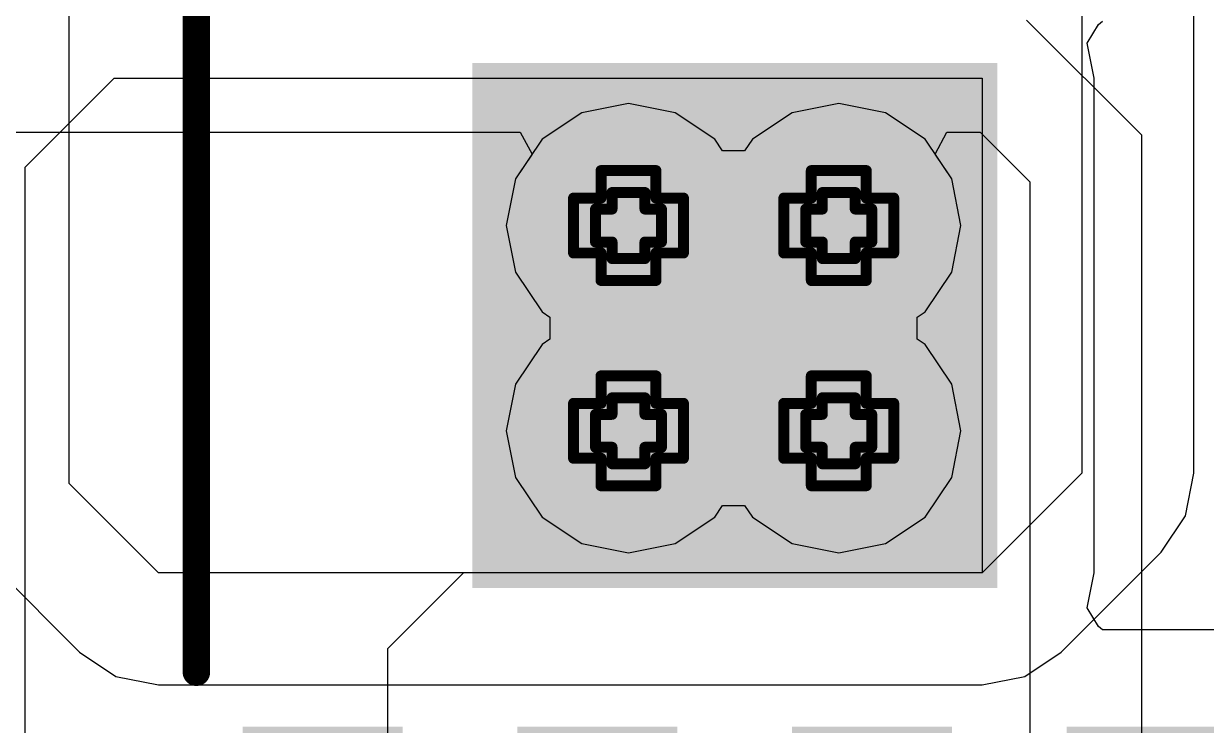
# Model space of a CAD drawing. Header units: inches. Extents: x 0 to 198, y 0 to 199.
# Drawn here: x 4.1535 to 4.3688, y 3.3996 to 3.5273 of the extents above; entities that cross this region are included whole.
import ezdxf

# ---------------------------------------------------------------- set-up
doc = ezdxf.new("R2010")
doc.units = ezdxf.units.IN
doc.header["$MEASUREMENT"] = 0
for name, color, linetype in [('Bottom Layer', 5, 'Continuous'), ('Bottom Overlay', 54, 'Continuous'), ('Bottom Paste', 16, 'Continuous'), ('Bottom Solder', 6, 'Continuous'), ('Drill Drawing', 1, 'Continuous'), ('Layer 1', 16, 'Continuous'), ('Layer 2', 76, 'Continuous'), ('Top Layer', 1, 'Continuous'), ('Via Holes', 16, 'Continuous')]:
    doc.layers.add(name, color=color, linetype=linetype)

# ---------------------------------------------------------------- blocks, each defined once
blk = doc.blocks.new('8_SO_P____P___B_30')
at = {"layer": 'Bottom Layer'}
for points in [[(-0.13681, 0.08681), (-0.07579, 0.08681), (-0.07579, 0.06319), (-0.13681, 0.06319)], [(0.07579, 0.08681), (0.13681, 0.08681), (0.13681, 0.06319), (0.07579, 0.06319)], [(-0.04502, 0.04502), (0.04502, 0.04502), (0.04502, -0.04502), (-0.04502, -0.04502)], [(-0.13681, 0.03681), (-0.07579, 0.03681), (-0.07579, 0.01319), (-0.13681, 0.01319)], [(0.07579, 0.03681), (0.13681, 0.03681), (0.13681, 0.01319), (0.07579, 0.01319)], [(-0.13681, -0.01319), (-0.07579, -0.01319), (-0.07579, -0.03681), (-0.13681, -0.03681)], [(0.07579, -0.01319), (0.13681, -0.01319), (0.13681, -0.03681), (0.07579, -0.03681)], [(-0.13681, -0.06319), (-0.07579, -0.06319), (-0.07579, -0.08681), (-0.13681, -0.08681)], [(0.07579, -0.06319), (0.13681, -0.06319), (0.13681, -0.08681), (0.07579, -0.08681)]]:
    blk.add_hatch(color=5, dxfattribs=at).paths.add_polyline_path(points)
at = {"layer": 'Bottom Paste'}
for points in [[(-0.13681, 0.08681), (-0.07579, 0.08681), (-0.07579, 0.06319), (-0.13681, 0.06319)], [(0.07579, 0.08681), (0.13681, 0.08681), (0.13681, 0.06319), (0.07579, 0.06319)], [(-0.04502, 0.04502), (0.04502, 0.04502), (0.04502, -0.04502), (-0.04502, -0.04502)], [(-0.13681, 0.03681), (-0.07579, 0.03681), (-0.07579, 0.01319), (-0.13681, 0.01319)], [(0.07579, 0.03681), (0.13681, 0.03681), (0.13681, 0.01319), (0.07579, 0.01319)], [(-0.13681, -0.01319), (-0.07579, -0.01319), (-0.07579, -0.03681), (-0.13681, -0.03681)], [(0.07579, -0.01319), (0.13681, -0.01319), (0.13681, -0.03681), (0.07579, -0.03681)], [(-0.13681, -0.06319), (-0.07579, -0.06319), (-0.07579, -0.08681), (-0.13681, -0.08681)], [(0.07579, -0.06319), (0.13681, -0.06319), (0.13681, -0.08681), (0.07579, -0.08681)]]:
    blk.add_hatch(color=16, dxfattribs=at).paths.add_polyline_path(points)
at = {"layer": 'Bottom Solder'}
for points in [[(-0.13957, 0.08957), (-0.07303, 0.08957), (-0.07303, 0.06043), (-0.13957, 0.06043)], [(0.07303, 0.08957), (0.13957, 0.08957), (0.13957, 0.06043), (0.07303, 0.06043)], [(-0.04778, 0.04778), (0.04778, 0.04778), (0.04778, -0.04778), (-0.04778, -0.04778)], [(-0.13957, 0.03957), (-0.07303, 0.03957), (-0.07303, 0.01043), (-0.13957, 0.01043)], [(0.07303, 0.03957), (0.13957, 0.03957), (0.13957, 0.01043), (0.07303, 0.01043)], [(-0.13957, -0.01043), (-0.07303, -0.01043), (-0.07303, -0.03957), (-0.13957, -0.03957)], [(0.07303, -0.01043), (0.13957, -0.01043), (0.13957, -0.03957), (0.07303, -0.03957)], [(-0.13957, -0.06043), (-0.07303, -0.06043), (-0.07303, -0.08957), (-0.13957, -0.08957)], [(0.07303, -0.06043), (0.13957, -0.06043), (0.13957, -0.08957), (0.07303, -0.08957)]]:
    blk.add_hatch(color=6, dxfattribs=at).paths.add_polyline_path(points)
at = {"layer": 'Bottom Overlay'}
for points in [[(-0.06311, 0.098, 0.005, 0.005, 0), (0.07489, 0.098, 0.005, 0.005, 0)], [(-0.14816, -0.07053, 0.005, 0.005, 0), (-0.14316, -0.07553, 0.005, 0.005, 0)], [(-0.14816, -0.07053, 0.005, 0.005, 0), (-0.14816, -0.08053, 0.005, 0.005, 0)], [(-0.14316, -0.07553, 0.005, 0.005, 0), (-0.14816, -0.08053, 0.005, 0.005, 0)], [(-0.06311, -0.098, 0.005, 0.005, 0), (0.07489, -0.098, 0.005, 0.005, 0)]]:
    blk.add_lwpolyline(points, format="xyseb", dxfattribs=at)
for points in [[(-0.06436, 0.098, 0.0025, 0.0025, 1), (-0.06186, 0.098, 0.0025, 0.0025, 1)], [(0.07364, 0.098, 0.0025, 0.0025, 1), (0.07614, 0.098, 0.0025, 0.0025, 1)], [(-0.14941, -0.07053, 0.0025, 0.0025, 1), (-0.14691, -0.07053, 0.0025, 0.0025, 1)], [(-0.14941, -0.07053, 0.0025, 0.0025, 1), (-0.14691, -0.07053, 0.0025, 0.0025, 1)], [(-0.14441, -0.07553, 0.0025, 0.0025, 1), (-0.14191, -0.07553, 0.0025, 0.0025, 1)], [(-0.14441, -0.07553, 0.0025, 0.0025, 1), (-0.14191, -0.07553, 0.0025, 0.0025, 1)], [(-0.14941, -0.08053, 0.0025, 0.0025, 1), (-0.14691, -0.08053, 0.0025, 0.0025, 1)], [(-0.14941, -0.08053, 0.0025, 0.0025, 1), (-0.14691, -0.08053, 0.0025, 0.0025, 1)], [(-0.06436, -0.098, 0.0025, 0.0025, 1), (-0.06186, -0.098, 0.0025, 0.0025, 1)], [(0.07364, -0.098, 0.0025, 0.0025, 1), (0.07614, -0.098, 0.0025, 0.0025, 1)]]:
    blk.add_lwpolyline(points, format="xyseb", close=True, dxfattribs=at)

msp = doc.modelspace()

# ---------------------------------------------------------------- hatches: boundary and pattern name
at = {"layer": 'Bottom Layer'}
h = msp.add_hatch(color=5, dxfattribs=at)
edge = h.paths.add_edge_path()
edge.add_arc((4.26358, 3.49057), 0.01181, 0, 360)
h = msp.add_hatch(color=5, dxfattribs=at)
edge = h.paths.add_edge_path()
edge.add_arc((4.30186, 3.49057), 0.01181, 0, 360)
h = msp.add_hatch(color=5, dxfattribs=at)
edge = h.paths.add_edge_path()
edge.add_arc((4.26358, 3.4532), 0.01181, 0, 360)
h = msp.add_hatch(color=5, dxfattribs=at)
edge = h.paths.add_edge_path()
edge.add_arc((4.30186, 3.4532), 0.01181, 0, 360)
at = {"layer": 'Layer 1'}
h = msp.add_hatch(color=16, dxfattribs=at)
edge = h.paths.add_edge_path()
edge.add_arc((4.26358, 3.49057), 0.01181, 0, 360)
h = msp.add_hatch(color=16, dxfattribs=at)
edge = h.paths.add_edge_path()
edge.add_arc((4.30186, 3.49057), 0.01181, 0, 360)
h = msp.add_hatch(color=16, dxfattribs=at)
edge = h.paths.add_edge_path()
edge.add_arc((4.26358, 3.4532), 0.01181, 0, 360)
h = msp.add_hatch(color=16, dxfattribs=at)
edge = h.paths.add_edge_path()
edge.add_arc((4.30186, 3.4532), 0.01181, 0, 360)
at = {"layer": 'Layer 2'}
h = msp.add_hatch(color=76, dxfattribs=at)
edge = h.paths.add_edge_path()
edge.add_arc((4.26358, 3.49057), 0.01181, 0, 360)
h = msp.add_hatch(color=76, dxfattribs=at)
edge = h.paths.add_edge_path()
edge.add_arc((4.30186, 3.49057), 0.01181, 0, 360)
h = msp.add_hatch(color=76, dxfattribs=at)
edge = h.paths.add_edge_path()
edge.add_arc((4.26358, 3.4532), 0.01181, 0, 360)
h = msp.add_hatch(color=76, dxfattribs=at)
edge = h.paths.add_edge_path()
edge.add_arc((4.30186, 3.4532), 0.01181, 0, 360)
at = {"layer": 'Top Layer'}
h = msp.add_hatch(color=1, dxfattribs=at)
edge = h.paths.add_edge_path()
edge.add_arc((4.26358, 3.49057), 0.01181, 0, 360)
h = msp.add_hatch(color=1, dxfattribs=at)
edge = h.paths.add_edge_path()
edge.add_arc((4.30186, 3.49057), 0.01181, 0, 360)
h = msp.add_hatch(color=1, dxfattribs=at)
edge = h.paths.add_edge_path()
edge.add_arc((4.26358, 3.4532), 0.01181, 0, 360)
h = msp.add_hatch(color=1, dxfattribs=at)
edge = h.paths.add_edge_path()
edge.add_arc((4.30186, 3.4532), 0.01181, 0, 360)
at = {"layer": 'Via Holes'}
h = msp.add_hatch(color=7, dxfattribs=at)
edge = h.paths.add_edge_path()
edge.add_arc((4.26358, 3.49057), 0.00591, 0, 360)
h = msp.add_hatch(color=7, dxfattribs=at)
edge = h.paths.add_edge_path()
edge.add_arc((4.30186, 3.49057), 0.00591, 0, 360)
h = msp.add_hatch(color=7, dxfattribs=at)
edge = h.paths.add_edge_path()
edge.add_arc((4.26358, 3.4532), 0.00591, 0, 360)
h = msp.add_hatch(color=7, dxfattribs=at)
edge = h.paths.add_edge_path()
edge.add_arc((4.30186, 3.4532), 0.00591, 0, 360)

# ---------------------------------------------------------------- linework, layer by layer
at = {"layer": 'Bottom Layer'}
for p, q in [((4.34706, 3.52376), (4.34913, 3.52714)), ((4.34913, 3.52714), (4.34987, 3.52776)), ((4.34833, 3.51738), (4.34706, 3.52376)), ((4.15378, 3.5012), (4.16997, 3.51738)), ((4.16997, 3.51738), (4.32794, 3.51738)), ((4.32794, 3.51738), (4.32794, 3.42734)), ((4.34833, 3.42734), (4.34833, 3.51738)), ((4.15378, 3.04282), (4.15378, 3.5012)), ((4.23355, 3.42734), (4.21973, 3.41352)), ((4.32794, 3.42734), (4.23355, 3.42734)), ((4.34706, 3.42097), (4.34833, 3.42734)), ((4.34913, 3.41759), (4.34706, 3.42097)), ((4.34987, 3.41697), (4.34913, 3.41759)), ((4.39201, 3.41697), (4.34987, 3.41697)), ((4.21973, 3.41352), (4.21973, 3.23622))]:
    msp.add_line(p, q, dxfattribs=at)
at = {"layer": 'Drill Drawing'}
for points in [[(4.25858, 3.49557, 0.002, 0.002, 0), (4.25858, 3.50057, 0.002, 0.002, 0)], [(4.25858, 3.50057, 0.002, 0.002, 0), (4.26858, 3.50057, 0.002, 0.002, 0)], [(4.26858, 3.49557, 0.002, 0.002, 0), (4.26858, 3.50057, 0.002, 0.002, 0)], [(4.29686, 3.49557, 0.002, 0.002, 0), (4.29686, 3.50057, 0.002, 0.002, 0)], [(4.29686, 3.50057, 0.002, 0.002, 0), (4.30686, 3.50057, 0.002, 0.002, 0)], [(4.30686, 3.49557, 0.002, 0.002, 0), (4.30686, 3.50057, 0.002, 0.002, 0)], [(4.25358, 3.48557, 0.002, 0.002, 0), (4.25358, 3.49557, 0.002, 0.002, 0)], [(4.25358, 3.49557, 0.002, 0.002, 0), (4.25858, 3.49557, 0.002, 0.002, 0)], [(4.26058, 3.49357, 0.002, 0.002, 0), (4.26058, 3.49657, 0.002, 0.002, 0)], [(4.26058, 3.49657, 0.002, 0.002, 0), (4.26658, 3.49657, 0.002, 0.002, 0)], [(4.26658, 3.49357, 0.002, 0.002, 0), (4.26658, 3.49657, 0.002, 0.002, 0)], [(4.26858, 3.49557, 0.002, 0.002, 0), (4.27358, 3.49557, 0.002, 0.002, 0)], [(4.27358, 3.48557, 0.002, 0.002, 0), (4.27358, 3.49557, 0.002, 0.002, 0)], [(4.29186, 3.48557, 0.002, 0.002, 0), (4.29186, 3.49557, 0.002, 0.002, 0)], [(4.29186, 3.49557, 0.002, 0.002, 0), (4.29686, 3.49557, 0.002, 0.002, 0)], [(4.29886, 3.49357, 0.002, 0.002, 0), (4.29886, 3.49657, 0.002, 0.002, 0)], [(4.29886, 3.49657, 0.002, 0.002, 0), (4.30486, 3.49657, 0.002, 0.002, 0)], [(4.30486, 3.49357, 0.002, 0.002, 0), (4.30486, 3.49657, 0.002, 0.002, 0)], [(4.30686, 3.49557, 0.002, 0.002, 0), (4.31186, 3.49557, 0.002, 0.002, 0)], [(4.31186, 3.48557, 0.002, 0.002, 0), (4.31186, 3.49557, 0.002, 0.002, 0)], [(4.25758, 3.48757, 0.002, 0.002, 0), (4.25758, 3.49357, 0.002, 0.002, 0)], [(4.25758, 3.49357, 0.002, 0.002, 0), (4.26058, 3.49357, 0.002, 0.002, 0)], [(4.26658, 3.49357, 0.002, 0.002, 0), (4.26958, 3.49357, 0.002, 0.002, 0)], [(4.26958, 3.48757, 0.002, 0.002, 0), (4.26958, 3.49357, 0.002, 0.002, 0)], [(4.29586, 3.48757, 0.002, 0.002, 0), (4.29586, 3.49357, 0.002, 0.002, 0)], [(4.29586, 3.49357, 0.002, 0.002, 0), (4.29886, 3.49357, 0.002, 0.002, 0)], [(4.30486, 3.49357, 0.002, 0.002, 0), (4.30786, 3.49357, 0.002, 0.002, 0)], [(4.30786, 3.48757, 0.002, 0.002, 0), (4.30786, 3.49357, 0.002, 0.002, 0)], [(4.25758, 3.48757, 0.002, 0.002, 0), (4.26058, 3.48757, 0.002, 0.002, 0)], [(4.26058, 3.48457, 0.002, 0.002, 0), (4.26058, 3.48757, 0.002, 0.002, 0)], [(4.26658, 3.48757, 0.002, 0.002, 0), (4.26958, 3.48757, 0.002, 0.002, 0)], [(4.26658, 3.48457, 0.002, 0.002, 0), (4.26658, 3.48757, 0.002, 0.002, 0)], [(4.29586, 3.48757, 0.002, 0.002, 0), (4.29886, 3.48757, 0.002, 0.002, 0)], [(4.29886, 3.48457, 0.002, 0.002, 0), (4.29886, 3.48757, 0.002, 0.002, 0)], [(4.30486, 3.48757, 0.002, 0.002, 0), (4.30786, 3.48757, 0.002, 0.002, 0)], [(4.30486, 3.48457, 0.002, 0.002, 0), (4.30486, 3.48757, 0.002, 0.002, 0)], [(4.25358, 3.48557, 0.002, 0.002, 0), (4.25858, 3.48557, 0.002, 0.002, 0)], [(4.25858, 3.48057, 0.002, 0.002, 0), (4.25858, 3.48557, 0.002, 0.002, 0)], [(4.26858, 3.48557, 0.002, 0.002, 0), (4.27358, 3.48557, 0.002, 0.002, 0)], [(4.26858, 3.48057, 0.002, 0.002, 0), (4.26858, 3.48557, 0.002, 0.002, 0)], [(4.29186, 3.48557, 0.002, 0.002, 0), (4.29686, 3.48557, 0.002, 0.002, 0)], [(4.29686, 3.48057, 0.002, 0.002, 0), (4.29686, 3.48557, 0.002, 0.002, 0)], [(4.30686, 3.48557, 0.002, 0.002, 0), (4.31186, 3.48557, 0.002, 0.002, 0)], [(4.30686, 3.48057, 0.002, 0.002, 0), (4.30686, 3.48557, 0.002, 0.002, 0)], [(4.26058, 3.48457, 0.002, 0.002, 0), (4.26658, 3.48457, 0.002, 0.002, 0)], [(4.29886, 3.48457, 0.002, 0.002, 0), (4.30486, 3.48457, 0.002, 0.002, 0)], [(4.25858, 3.48057, 0.002, 0.002, 0), (4.26858, 3.48057, 0.002, 0.002, 0)], [(4.29686, 3.48057, 0.002, 0.002, 0), (4.30686, 3.48057, 0.002, 0.002, 0)], [(4.25858, 3.4582, 0.002, 0.002, 0), (4.25858, 3.4632, 0.002, 0.002, 0)], [(4.25858, 3.4632, 0.002, 0.002, 0), (4.26858, 3.4632, 0.002, 0.002, 0)], [(4.26858, 3.4582, 0.002, 0.002, 0), (4.26858, 3.4632, 0.002, 0.002, 0)], [(4.29686, 3.4582, 0.002, 0.002, 0), (4.29686, 3.4632, 0.002, 0.002, 0)], [(4.29686, 3.4632, 0.002, 0.002, 0), (4.30686, 3.4632, 0.002, 0.002, 0)], [(4.30686, 3.4582, 0.002, 0.002, 0), (4.30686, 3.4632, 0.002, 0.002, 0)], [(4.26058, 3.4562, 0.002, 0.002, 0), (4.26058, 3.4592, 0.002, 0.002, 0)], [(4.26058, 3.4592, 0.002, 0.002, 0), (4.26658, 3.4592, 0.002, 0.002, 0)], [(4.26658, 3.4562, 0.002, 0.002, 0), (4.26658, 3.4592, 0.002, 0.002, 0)], [(4.29886, 3.4562, 0.002, 0.002, 0), (4.29886, 3.4592, 0.002, 0.002, 0)], [(4.29886, 3.4592, 0.002, 0.002, 0), (4.30486, 3.4592, 0.002, 0.002, 0)], [(4.30486, 3.4562, 0.002, 0.002, 0), (4.30486, 3.4592, 0.002, 0.002, 0)], [(4.25358, 3.4482, 0.002, 0.002, 0), (4.25358, 3.4582, 0.002, 0.002, 0)], [(4.25358, 3.4582, 0.002, 0.002, 0), (4.25858, 3.4582, 0.002, 0.002, 0)], [(4.26858, 3.4582, 0.002, 0.002, 0), (4.27358, 3.4582, 0.002, 0.002, 0)], [(4.27358, 3.4482, 0.002, 0.002, 0), (4.27358, 3.4582, 0.002, 0.002, 0)], [(4.29186, 3.4482, 0.002, 0.002, 0), (4.29186, 3.4582, 0.002, 0.002, 0)], [(4.29186, 3.4582, 0.002, 0.002, 0), (4.29686, 3.4582, 0.002, 0.002, 0)], [(4.30686, 3.4582, 0.002, 0.002, 0), (4.31186, 3.4582, 0.002, 0.002, 0)], [(4.31186, 3.4482, 0.002, 0.002, 0), (4.31186, 3.4582, 0.002, 0.002, 0)], [(4.25758, 3.4502, 0.002, 0.002, 0), (4.25758, 3.4562, 0.002, 0.002, 0)], [(4.25758, 3.4562, 0.002, 0.002, 0), (4.26058, 3.4562, 0.002, 0.002, 0)], [(4.26658, 3.4562, 0.002, 0.002, 0), (4.26958, 3.4562, 0.002, 0.002, 0)], [(4.26958, 3.4502, 0.002, 0.002, 0), (4.26958, 3.4562, 0.002, 0.002, 0)], [(4.29586, 3.4502, 0.002, 0.002, 0), (4.29586, 3.4562, 0.002, 0.002, 0)], [(4.29586, 3.4562, 0.002, 0.002, 0), (4.29886, 3.4562, 0.002, 0.002, 0)], [(4.30486, 3.4562, 0.002, 0.002, 0), (4.30786, 3.4562, 0.002, 0.002, 0)], [(4.30786, 3.4502, 0.002, 0.002, 0), (4.30786, 3.4562, 0.002, 0.002, 0)], [(4.25758, 3.4502, 0.002, 0.002, 0), (4.26058, 3.4502, 0.002, 0.002, 0)], [(4.26058, 3.4472, 0.002, 0.002, 0), (4.26058, 3.4502, 0.002, 0.002, 0)], [(4.26658, 3.4502, 0.002, 0.002, 0), (4.26958, 3.4502, 0.002, 0.002, 0)], [(4.26658, 3.4472, 0.002, 0.002, 0), (4.26658, 3.4502, 0.002, 0.002, 0)], [(4.29586, 3.4502, 0.002, 0.002, 0), (4.29886, 3.4502, 0.002, 0.002, 0)], [(4.29886, 3.4472, 0.002, 0.002, 0), (4.29886, 3.4502, 0.002, 0.002, 0)], [(4.30486, 3.4502, 0.002, 0.002, 0), (4.30786, 3.4502, 0.002, 0.002, 0)], [(4.30486, 3.4472, 0.002, 0.002, 0), (4.30486, 3.4502, 0.002, 0.002, 0)], [(4.25358, 3.4482, 0.002, 0.002, 0), (4.25858, 3.4482, 0.002, 0.002, 0)], [(4.25858, 3.4432, 0.002, 0.002, 0), (4.25858, 3.4482, 0.002, 0.002, 0)], [(4.26858, 3.4482, 0.002, 0.002, 0), (4.27358, 3.4482, 0.002, 0.002, 0)], [(4.26858, 3.4432, 0.002, 0.002, 0), (4.26858, 3.4482, 0.002, 0.002, 0)], [(4.29186, 3.4482, 0.002, 0.002, 0), (4.29686, 3.4482, 0.002, 0.002, 0)], [(4.29686, 3.4432, 0.002, 0.002, 0), (4.29686, 3.4482, 0.002, 0.002, 0)], [(4.30686, 3.4482, 0.002, 0.002, 0), (4.31186, 3.4482, 0.002, 0.002, 0)], [(4.30686, 3.4432, 0.002, 0.002, 0), (4.30686, 3.4482, 0.002, 0.002, 0)], [(4.26058, 3.4472, 0.002, 0.002, 0), (4.26658, 3.4472, 0.002, 0.002, 0)], [(4.29886, 3.4472, 0.002, 0.002, 0), (4.30486, 3.4472, 0.002, 0.002, 0)], [(4.25858, 3.4432, 0.002, 0.002, 0), (4.26858, 3.4432, 0.002, 0.002, 0)], [(4.29686, 3.4432, 0.002, 0.002, 0), (4.30686, 3.4432, 0.002, 0.002, 0)]]:
    msp.add_lwpolyline(points, format="xyseb", dxfattribs=at)
for points in [[(4.25808, 3.50057, 0.001, 0.001, 1), (4.25908, 3.50057, 0.001, 0.001, 1)], [(4.25808, 3.50057, 0.001, 0.001, 1), (4.25908, 3.50057, 0.001, 0.001, 1)], [(4.26808, 3.50057, 0.001, 0.001, 1), (4.26908, 3.50057, 0.001, 0.001, 1)], [(4.26808, 3.50057, 0.001, 0.001, 1), (4.26908, 3.50057, 0.001, 0.001, 1)], [(4.29636, 3.50057, 0.001, 0.001, 1), (4.29736, 3.50057, 0.001, 0.001, 1)], [(4.29636, 3.50057, 0.001, 0.001, 1), (4.29736, 3.50057, 0.001, 0.001, 1)], [(4.30636, 3.50057, 0.001, 0.001, 1), (4.30736, 3.50057, 0.001, 0.001, 1)], [(4.30636, 3.50057, 0.001, 0.001, 1), (4.30736, 3.50057, 0.001, 0.001, 1)], [(4.25308, 3.49557, 0.001, 0.001, 1), (4.25408, 3.49557, 0.001, 0.001, 1)], [(4.25308, 3.49557, 0.001, 0.001, 1), (4.25408, 3.49557, 0.001, 0.001, 1)], [(4.25808, 3.49557, 0.001, 0.001, 1), (4.25908, 3.49557, 0.001, 0.001, 1)], [(4.25808, 3.49557, 0.001, 0.001, 1), (4.25908, 3.49557, 0.001, 0.001, 1)], [(4.26008, 3.49657, 0.001, 0.001, 1), (4.26108, 3.49657, 0.001, 0.001, 1)], [(4.26008, 3.49657, 0.001, 0.001, 1), (4.26108, 3.49657, 0.001, 0.001, 1)], [(4.26608, 3.49657, 0.001, 0.001, 1), (4.26708, 3.49657, 0.001, 0.001, 1)], [(4.26608, 3.49657, 0.001, 0.001, 1), (4.26708, 3.49657, 0.001, 0.001, 1)], [(4.26808, 3.49557, 0.001, 0.001, 1), (4.26908, 3.49557, 0.001, 0.001, 1)], [(4.26808, 3.49557, 0.001, 0.001, 1), (4.26908, 3.49557, 0.001, 0.001, 1)], [(4.27308, 3.49557, 0.001, 0.001, 1), (4.27408, 3.49557, 0.001, 0.001, 1)], [(4.27308, 3.49557, 0.001, 0.001, 1), (4.27408, 3.49557, 0.001, 0.001, 1)], [(4.29136, 3.49557, 0.001, 0.001, 1), (4.29236, 3.49557, 0.001, 0.001, 1)], [(4.29136, 3.49557, 0.001, 0.001, 1), (4.29236, 3.49557, 0.001, 0.001, 1)], [(4.29636, 3.49557, 0.001, 0.001, 1), (4.29736, 3.49557, 0.001, 0.001, 1)], [(4.29636, 3.49557, 0.001, 0.001, 1), (4.29736, 3.49557, 0.001, 0.001, 1)], [(4.29836, 3.49657, 0.001, 0.001, 1), (4.29936, 3.49657, 0.001, 0.001, 1)], [(4.29836, 3.49657, 0.001, 0.001, 1), (4.29936, 3.49657, 0.001, 0.001, 1)], [(4.30436, 3.49657, 0.001, 0.001, 1), (4.30536, 3.49657, 0.001, 0.001, 1)], [(4.30436, 3.49657, 0.001, 0.001, 1), (4.30536, 3.49657, 0.001, 0.001, 1)], [(4.30636, 3.49557, 0.001, 0.001, 1), (4.30736, 3.49557, 0.001, 0.001, 1)], [(4.30636, 3.49557, 0.001, 0.001, 1), (4.30736, 3.49557, 0.001, 0.001, 1)], [(4.31136, 3.49557, 0.001, 0.001, 1), (4.31236, 3.49557, 0.001, 0.001, 1)], [(4.31136, 3.49557, 0.001, 0.001, 1), (4.31236, 3.49557, 0.001, 0.001, 1)], [(4.25708, 3.49357, 0.001, 0.001, 1), (4.25808, 3.49357, 0.001, 0.001, 1)], [(4.25708, 3.49357, 0.001, 0.001, 1), (4.25808, 3.49357, 0.001, 0.001, 1)], [(4.26008, 3.49357, 0.001, 0.001, 1), (4.26108, 3.49357, 0.001, 0.001, 1)], [(4.26008, 3.49357, 0.001, 0.001, 1), (4.26108, 3.49357, 0.001, 0.001, 1)], [(4.26608, 3.49357, 0.001, 0.001, 1), (4.26708, 3.49357, 0.001, 0.001, 1)], [(4.26608, 3.49357, 0.001, 0.001, 1), (4.26708, 3.49357, 0.001, 0.001, 1)], [(4.26908, 3.49357, 0.001, 0.001, 1), (4.27008, 3.49357, 0.001, 0.001, 1)], [(4.26908, 3.49357, 0.001, 0.001, 1), (4.27008, 3.49357, 0.001, 0.001, 1)], [(4.29536, 3.49357, 0.001, 0.001, 1), (4.29636, 3.49357, 0.001, 0.001, 1)], [(4.29536, 3.49357, 0.001, 0.001, 1), (4.29636, 3.49357, 0.001, 0.001, 1)], [(4.29836, 3.49357, 0.001, 0.001, 1), (4.29936, 3.49357, 0.001, 0.001, 1)], [(4.29836, 3.49357, 0.001, 0.001, 1), (4.29936, 3.49357, 0.001, 0.001, 1)], [(4.30436, 3.49357, 0.001, 0.001, 1), (4.30536, 3.49357, 0.001, 0.001, 1)], [(4.30436, 3.49357, 0.001, 0.001, 1), (4.30536, 3.49357, 0.001, 0.001, 1)], [(4.30736, 3.49357, 0.001, 0.001, 1), (4.30836, 3.49357, 0.001, 0.001, 1)], [(4.30736, 3.49357, 0.001, 0.001, 1), (4.30836, 3.49357, 0.001, 0.001, 1)], [(4.25708, 3.48757, 0.001, 0.001, 1), (4.25808, 3.48757, 0.001, 0.001, 1)], [(4.25708, 3.48757, 0.001, 0.001, 1), (4.25808, 3.48757, 0.001, 0.001, 1)], [(4.26008, 3.48757, 0.001, 0.001, 1), (4.26108, 3.48757, 0.001, 0.001, 1)], [(4.26008, 3.48757, 0.001, 0.001, 1), (4.26108, 3.48757, 0.001, 0.001, 1)], [(4.26608, 3.48757, 0.001, 0.001, 1), (4.26708, 3.48757, 0.001, 0.001, 1)], [(4.26608, 3.48757, 0.001, 0.001, 1), (4.26708, 3.48757, 0.001, 0.001, 1)], [(4.26908, 3.48757, 0.001, 0.001, 1), (4.27008, 3.48757, 0.001, 0.001, 1)], [(4.26908, 3.48757, 0.001, 0.001, 1), (4.27008, 3.48757, 0.001, 0.001, 1)], [(4.29536, 3.48757, 0.001, 0.001, 1), (4.29636, 3.48757, 0.001, 0.001, 1)], [(4.29536, 3.48757, 0.001, 0.001, 1), (4.29636, 3.48757, 0.001, 0.001, 1)], [(4.29836, 3.48757, 0.001, 0.001, 1), (4.29936, 3.48757, 0.001, 0.001, 1)], [(4.29836, 3.48757, 0.001, 0.001, 1), (4.29936, 3.48757, 0.001, 0.001, 1)], [(4.30436, 3.48757, 0.001, 0.001, 1), (4.30536, 3.48757, 0.001, 0.001, 1)], [(4.30436, 3.48757, 0.001, 0.001, 1), (4.30536, 3.48757, 0.001, 0.001, 1)], [(4.30736, 3.48757, 0.001, 0.001, 1), (4.30836, 3.48757, 0.001, 0.001, 1)], [(4.30736, 3.48757, 0.001, 0.001, 1), (4.30836, 3.48757, 0.001, 0.001, 1)], [(4.25308, 3.48557, 0.001, 0.001, 1), (4.25408, 3.48557, 0.001, 0.001, 1)], [(4.25308, 3.48557, 0.001, 0.001, 1), (4.25408, 3.48557, 0.001, 0.001, 1)], [(4.25808, 3.48557, 0.001, 0.001, 1), (4.25908, 3.48557, 0.001, 0.001, 1)], [(4.25808, 3.48557, 0.001, 0.001, 1), (4.25908, 3.48557, 0.001, 0.001, 1)], [(4.26808, 3.48557, 0.001, 0.001, 1), (4.26908, 3.48557, 0.001, 0.001, 1)], [(4.26808, 3.48557, 0.001, 0.001, 1), (4.26908, 3.48557, 0.001, 0.001, 1)], [(4.27308, 3.48557, 0.001, 0.001, 1), (4.27408, 3.48557, 0.001, 0.001, 1)], [(4.27308, 3.48557, 0.001, 0.001, 1), (4.27408, 3.48557, 0.001, 0.001, 1)], [(4.29136, 3.48557, 0.001, 0.001, 1), (4.29236, 3.48557, 0.001, 0.001, 1)], [(4.29136, 3.48557, 0.001, 0.001, 1), (4.29236, 3.48557, 0.001, 0.001, 1)], [(4.29636, 3.48557, 0.001, 0.001, 1), (4.29736, 3.48557, 0.001, 0.001, 1)], [(4.29636, 3.48557, 0.001, 0.001, 1), (4.29736, 3.48557, 0.001, 0.001, 1)], [(4.30636, 3.48557, 0.001, 0.001, 1), (4.30736, 3.48557, 0.001, 0.001, 1)], [(4.30636, 3.48557, 0.001, 0.001, 1), (4.30736, 3.48557, 0.001, 0.001, 1)], [(4.31136, 3.48557, 0.001, 0.001, 1), (4.31236, 3.48557, 0.001, 0.001, 1)], [(4.31136, 3.48557, 0.001, 0.001, 1), (4.31236, 3.48557, 0.001, 0.001, 1)], [(4.26008, 3.48457, 0.001, 0.001, 1), (4.26108, 3.48457, 0.001, 0.001, 1)], [(4.26008, 3.48457, 0.001, 0.001, 1), (4.26108, 3.48457, 0.001, 0.001, 1)], [(4.26608, 3.48457, 0.001, 0.001, 1), (4.26708, 3.48457, 0.001, 0.001, 1)], [(4.26608, 3.48457, 0.001, 0.001, 1), (4.26708, 3.48457, 0.001, 0.001, 1)], [(4.29836, 3.48457, 0.001, 0.001, 1), (4.29936, 3.48457, 0.001, 0.001, 1)], [(4.29836, 3.48457, 0.001, 0.001, 1), (4.29936, 3.48457, 0.001, 0.001, 1)], [(4.30436, 3.48457, 0.001, 0.001, 1), (4.30536, 3.48457, 0.001, 0.001, 1)], [(4.30436, 3.48457, 0.001, 0.001, 1), (4.30536, 3.48457, 0.001, 0.001, 1)], [(4.25808, 3.48057, 0.001, 0.001, 1), (4.25908, 3.48057, 0.001, 0.001, 1)], [(4.25808, 3.48057, 0.001, 0.001, 1), (4.25908, 3.48057, 0.001, 0.001, 1)], [(4.26808, 3.48057, 0.001, 0.001, 1), (4.26908, 3.48057, 0.001, 0.001, 1)], [(4.26808, 3.48057, 0.001, 0.001, 1), (4.26908, 3.48057, 0.001, 0.001, 1)], [(4.29636, 3.48057, 0.001, 0.001, 1), (4.29736, 3.48057, 0.001, 0.001, 1)], [(4.29636, 3.48057, 0.001, 0.001, 1), (4.29736, 3.48057, 0.001, 0.001, 1)], [(4.30636, 3.48057, 0.001, 0.001, 1), (4.30736, 3.48057, 0.001, 0.001, 1)], [(4.30636, 3.48057, 0.001, 0.001, 1), (4.30736, 3.48057, 0.001, 0.001, 1)], [(4.25808, 3.4632, 0.001, 0.001, 1), (4.25908, 3.4632, 0.001, 0.001, 1)], [(4.25808, 3.4632, 0.001, 0.001, 1), (4.25908, 3.4632, 0.001, 0.001, 1)], [(4.26808, 3.4632, 0.001, 0.001, 1), (4.26908, 3.4632, 0.001, 0.001, 1)], [(4.26808, 3.4632, 0.001, 0.001, 1), (4.26908, 3.4632, 0.001, 0.001, 1)], [(4.29636, 3.4632, 0.001, 0.001, 1), (4.29736, 3.4632, 0.001, 0.001, 1)], [(4.29636, 3.4632, 0.001, 0.001, 1), (4.29736, 3.4632, 0.001, 0.001, 1)], [(4.30636, 3.4632, 0.001, 0.001, 1), (4.30736, 3.4632, 0.001, 0.001, 1)], [(4.30636, 3.4632, 0.001, 0.001, 1), (4.30736, 3.4632, 0.001, 0.001, 1)], [(4.26008, 3.4592, 0.001, 0.001, 1), (4.26108, 3.4592, 0.001, 0.001, 1)], [(4.26008, 3.4592, 0.001, 0.001, 1), (4.26108, 3.4592, 0.001, 0.001, 1)], [(4.26608, 3.4592, 0.001, 0.001, 1), (4.26708, 3.4592, 0.001, 0.001, 1)], [(4.26608, 3.4592, 0.001, 0.001, 1), (4.26708, 3.4592, 0.001, 0.001, 1)], [(4.29836, 3.4592, 0.001, 0.001, 1), (4.29936, 3.4592, 0.001, 0.001, 1)], [(4.29836, 3.4592, 0.001, 0.001, 1), (4.29936, 3.4592, 0.001, 0.001, 1)], [(4.30436, 3.4592, 0.001, 0.001, 1), (4.30536, 3.4592, 0.001, 0.001, 1)], [(4.30436, 3.4592, 0.001, 0.001, 1), (4.30536, 3.4592, 0.001, 0.001, 1)], [(4.25308, 3.4582, 0.001, 0.001, 1), (4.25408, 3.4582, 0.001, 0.001, 1)], [(4.25308, 3.4582, 0.001, 0.001, 1), (4.25408, 3.4582, 0.001, 0.001, 1)], [(4.25808, 3.4582, 0.001, 0.001, 1), (4.25908, 3.4582, 0.001, 0.001, 1)], [(4.25808, 3.4582, 0.001, 0.001, 1), (4.25908, 3.4582, 0.001, 0.001, 1)], [(4.26808, 3.4582, 0.001, 0.001, 1), (4.26908, 3.4582, 0.001, 0.001, 1)], [(4.26808, 3.4582, 0.001, 0.001, 1), (4.26908, 3.4582, 0.001, 0.001, 1)], [(4.27308, 3.4582, 0.001, 0.001, 1), (4.27408, 3.4582, 0.001, 0.001, 1)], [(4.27308, 3.4582, 0.001, 0.001, 1), (4.27408, 3.4582, 0.001, 0.001, 1)], [(4.29136, 3.4582, 0.001, 0.001, 1), (4.29236, 3.4582, 0.001, 0.001, 1)], [(4.29136, 3.4582, 0.001, 0.001, 1), (4.29236, 3.4582, 0.001, 0.001, 1)], [(4.29636, 3.4582, 0.001, 0.001, 1), (4.29736, 3.4582, 0.001, 0.001, 1)], [(4.29636, 3.4582, 0.001, 0.001, 1), (4.29736, 3.4582, 0.001, 0.001, 1)], [(4.30636, 3.4582, 0.001, 0.001, 1), (4.30736, 3.4582, 0.001, 0.001, 1)], [(4.30636, 3.4582, 0.001, 0.001, 1), (4.30736, 3.4582, 0.001, 0.001, 1)], [(4.31136, 3.4582, 0.001, 0.001, 1), (4.31236, 3.4582, 0.001, 0.001, 1)], [(4.31136, 3.4582, 0.001, 0.001, 1), (4.31236, 3.4582, 0.001, 0.001, 1)], [(4.25708, 3.4562, 0.001, 0.001, 1), (4.25808, 3.4562, 0.001, 0.001, 1)], [(4.25708, 3.4562, 0.001, 0.001, 1), (4.25808, 3.4562, 0.001, 0.001, 1)], [(4.26008, 3.4562, 0.001, 0.001, 1), (4.26108, 3.4562, 0.001, 0.001, 1)], [(4.26008, 3.4562, 0.001, 0.001, 1), (4.26108, 3.4562, 0.001, 0.001, 1)], [(4.26608, 3.4562, 0.001, 0.001, 1), (4.26708, 3.4562, 0.001, 0.001, 1)], [(4.26608, 3.4562, 0.001, 0.001, 1), (4.26708, 3.4562, 0.001, 0.001, 1)], [(4.26908, 3.4562, 0.001, 0.001, 1), (4.27008, 3.4562, 0.001, 0.001, 1)], [(4.26908, 3.4562, 0.001, 0.001, 1), (4.27008, 3.4562, 0.001, 0.001, 1)], [(4.29536, 3.4562, 0.001, 0.001, 1), (4.29636, 3.4562, 0.001, 0.001, 1)], [(4.29536, 3.4562, 0.001, 0.001, 1), (4.29636, 3.4562, 0.001, 0.001, 1)], [(4.29836, 3.4562, 0.001, 0.001, 1), (4.29936, 3.4562, 0.001, 0.001, 1)], [(4.29836, 3.4562, 0.001, 0.001, 1), (4.29936, 3.4562, 0.001, 0.001, 1)], [(4.30436, 3.4562, 0.001, 0.001, 1), (4.30536, 3.4562, 0.001, 0.001, 1)], [(4.30436, 3.4562, 0.001, 0.001, 1), (4.30536, 3.4562, 0.001, 0.001, 1)], [(4.30736, 3.4562, 0.001, 0.001, 1), (4.30836, 3.4562, 0.001, 0.001, 1)], [(4.30736, 3.4562, 0.001, 0.001, 1), (4.30836, 3.4562, 0.001, 0.001, 1)], [(4.25708, 3.4502, 0.001, 0.001, 1), (4.25808, 3.4502, 0.001, 0.001, 1)], [(4.25708, 3.4502, 0.001, 0.001, 1), (4.25808, 3.4502, 0.001, 0.001, 1)], [(4.26008, 3.4502, 0.001, 0.001, 1), (4.26108, 3.4502, 0.001, 0.001, 1)], [(4.26008, 3.4502, 0.001, 0.001, 1), (4.26108, 3.4502, 0.001, 0.001, 1)], [(4.26608, 3.4502, 0.001, 0.001, 1), (4.26708, 3.4502, 0.001, 0.001, 1)], [(4.26608, 3.4502, 0.001, 0.001, 1), (4.26708, 3.4502, 0.001, 0.001, 1)], [(4.26908, 3.4502, 0.001, 0.001, 1), (4.27008, 3.4502, 0.001, 0.001, 1)], [(4.26908, 3.4502, 0.001, 0.001, 1), (4.27008, 3.4502, 0.001, 0.001, 1)], [(4.29536, 3.4502, 0.001, 0.001, 1), (4.29636, 3.4502, 0.001, 0.001, 1)], [(4.29536, 3.4502, 0.001, 0.001, 1), (4.29636, 3.4502, 0.001, 0.001, 1)], [(4.29836, 3.4502, 0.001, 0.001, 1), (4.29936, 3.4502, 0.001, 0.001, 1)], [(4.29836, 3.4502, 0.001, 0.001, 1), (4.29936, 3.4502, 0.001, 0.001, 1)], [(4.30436, 3.4502, 0.001, 0.001, 1), (4.30536, 3.4502, 0.001, 0.001, 1)], [(4.30436, 3.4502, 0.001, 0.001, 1), (4.30536, 3.4502, 0.001, 0.001, 1)], [(4.30736, 3.4502, 0.001, 0.001, 1), (4.30836, 3.4502, 0.001, 0.001, 1)], [(4.30736, 3.4502, 0.001, 0.001, 1), (4.30836, 3.4502, 0.001, 0.001, 1)], [(4.25308, 3.4482, 0.001, 0.001, 1), (4.25408, 3.4482, 0.001, 0.001, 1)], [(4.25308, 3.4482, 0.001, 0.001, 1), (4.25408, 3.4482, 0.001, 0.001, 1)], [(4.25808, 3.4482, 0.001, 0.001, 1), (4.25908, 3.4482, 0.001, 0.001, 1)], [(4.25808, 3.4482, 0.001, 0.001, 1), (4.25908, 3.4482, 0.001, 0.001, 1)], [(4.26808, 3.4482, 0.001, 0.001, 1), (4.26908, 3.4482, 0.001, 0.001, 1)], [(4.26808, 3.4482, 0.001, 0.001, 1), (4.26908, 3.4482, 0.001, 0.001, 1)], [(4.27308, 3.4482, 0.001, 0.001, 1), (4.27408, 3.4482, 0.001, 0.001, 1)], [(4.27308, 3.4482, 0.001, 0.001, 1), (4.27408, 3.4482, 0.001, 0.001, 1)], [(4.29136, 3.4482, 0.001, 0.001, 1), (4.29236, 3.4482, 0.001, 0.001, 1)], [(4.29136, 3.4482, 0.001, 0.001, 1), (4.29236, 3.4482, 0.001, 0.001, 1)], [(4.29636, 3.4482, 0.001, 0.001, 1), (4.29736, 3.4482, 0.001, 0.001, 1)], [(4.29636, 3.4482, 0.001, 0.001, 1), (4.29736, 3.4482, 0.001, 0.001, 1)], [(4.30636, 3.4482, 0.001, 0.001, 1), (4.30736, 3.4482, 0.001, 0.001, 1)], [(4.30636, 3.4482, 0.001, 0.001, 1), (4.30736, 3.4482, 0.001, 0.001, 1)], [(4.31136, 3.4482, 0.001, 0.001, 1), (4.31236, 3.4482, 0.001, 0.001, 1)], [(4.31136, 3.4482, 0.001, 0.001, 1), (4.31236, 3.4482, 0.001, 0.001, 1)], [(4.26008, 3.4472, 0.001, 0.001, 1), (4.26108, 3.4472, 0.001, 0.001, 1)], [(4.26008, 3.4472, 0.001, 0.001, 1), (4.26108, 3.4472, 0.001, 0.001, 1)], [(4.26608, 3.4472, 0.001, 0.001, 1), (4.26708, 3.4472, 0.001, 0.001, 1)], [(4.26608, 3.4472, 0.001, 0.001, 1), (4.26708, 3.4472, 0.001, 0.001, 1)], [(4.29836, 3.4472, 0.001, 0.001, 1), (4.29936, 3.4472, 0.001, 0.001, 1)], [(4.29836, 3.4472, 0.001, 0.001, 1), (4.29936, 3.4472, 0.001, 0.001, 1)], [(4.30436, 3.4472, 0.001, 0.001, 1), (4.30536, 3.4472, 0.001, 0.001, 1)], [(4.30436, 3.4472, 0.001, 0.001, 1), (4.30536, 3.4472, 0.001, 0.001, 1)], [(4.25808, 3.4432, 0.001, 0.001, 1), (4.25908, 3.4432, 0.001, 0.001, 1)], [(4.25808, 3.4432, 0.001, 0.001, 1), (4.25908, 3.4432, 0.001, 0.001, 1)], [(4.26808, 3.4432, 0.001, 0.001, 1), (4.26908, 3.4432, 0.001, 0.001, 1)], [(4.26808, 3.4432, 0.001, 0.001, 1), (4.26908, 3.4432, 0.001, 0.001, 1)], [(4.29636, 3.4432, 0.001, 0.001, 1), (4.29736, 3.4432, 0.001, 0.001, 1)], [(4.29636, 3.4432, 0.001, 0.001, 1), (4.29736, 3.4432, 0.001, 0.001, 1)], [(4.30636, 3.4432, 0.001, 0.001, 1), (4.30736, 3.4432, 0.001, 0.001, 1)], [(4.30636, 3.4432, 0.001, 0.001, 1), (4.30736, 3.4432, 0.001, 0.001, 1)]]:
    msp.add_lwpolyline(points, format="xyseb", close=True, dxfattribs=at)
at = {"layer": 'Layer 1'}
for p, q in [((4.26358, 3.51281), (4.25507, 3.51111)), ((4.27209, 3.51111), (4.26358, 3.51281)), ((4.30186, 3.51281), (4.29335, 3.51111)), ((4.31037, 3.51111), (4.30186, 3.51281)), ((4.25507, 3.51111), (4.24785, 3.50629)), ((4.2793, 3.50629), (4.27209, 3.51111)), ((4.29335, 3.51111), (4.28614, 3.50629)), ((4.31758, 3.50629), (4.31037, 3.51111)), ((4.24785, 3.50629), (4.24303, 3.49908)), ((4.28072, 3.50417), (4.2793, 3.50629)), ((4.28614, 3.50629), (4.28472, 3.50417)), ((4.32241, 3.49908), (4.31758, 3.50629)), ((4.28472, 3.50417), (4.28072, 3.50417)), ((4.24303, 3.49908), (4.24134, 3.49057)), ((4.3241, 3.49057), (4.32241, 3.49908)), ((4.24134, 3.49057), (4.24303, 3.48206)), ((4.32241, 3.48206), (4.3241, 3.49057)), ((4.24303, 3.48206), (4.24785, 3.47484)), ((4.31758, 3.47484), (4.32241, 3.48206)), ((4.24785, 3.47484), (4.24929, 3.47388)), ((4.24929, 3.47388), (4.24929, 3.46988)), ((4.31615, 3.47388), (4.31758, 3.47484)), ((4.31615, 3.46988), (4.31615, 3.47388)), ((4.24785, 3.46893), (4.24303, 3.46171)), ((4.24929, 3.46988), (4.24785, 3.46893)), ((4.31758, 3.46893), (4.31615, 3.46988)), ((4.32241, 3.46171), (4.31758, 3.46893)), ((4.24303, 3.46171), (4.24134, 3.4532)), ((4.3241, 3.4532), (4.32241, 3.46171)), ((4.24134, 3.4532), (4.24303, 3.44469)), ((4.32241, 3.44469), (4.3241, 3.4532)), ((4.24303, 3.44469), (4.24785, 3.43748)), ((4.31758, 3.43748), (4.32241, 3.44469)), ((4.2793, 3.43748), (4.28072, 3.4396)), ((4.28072, 3.4396), (4.28472, 3.4396)), ((4.28472, 3.4396), (4.28614, 3.43748)), ((4.24785, 3.43748), (4.25507, 3.43266)), ((4.27209, 3.43266), (4.2793, 3.43748)), ((4.28614, 3.43748), (4.29335, 3.43266)), ((4.31037, 3.43266), (4.31758, 3.43748)), ((4.25507, 3.43266), (4.26358, 3.43096)), ((4.26358, 3.43096), (4.27209, 3.43266)), ((4.29335, 3.43266), (4.30186, 3.43096)), ((4.30186, 3.43096), (4.31037, 3.43266))]:
    msp.add_line(p, q, dxfattribs=at)
at = {"layer": 'Layer 2'}
for p, q in [((4.357, 3.507), (4.33604, 3.52796)), ((4.00304, 3.50757), (4.24389, 3.50757)), ((4.24389, 3.50757), (4.24603, 3.50357)), ((4.31941, 3.50357), (4.32155, 3.50757)), ((4.32155, 3.50757), (4.3276, 3.50757)), ((4.3276, 3.50757), (4.33661, 3.49855)), ((4.357, 3.16304), (4.357, 3.507)), ((4.24603, 3.50357), (4.24303, 3.49908)), ((4.32241, 3.49908), (4.31941, 3.50357)), ((4.24303, 3.49908), (4.24134, 3.49057)), ((4.3241, 3.49057), (4.32241, 3.49908)), ((4.33661, 3.49855), (4.33661, 3.16304)), ((4.24134, 3.49057), (4.24303, 3.48206)), ((4.32241, 3.48206), (4.3241, 3.49057)), ((4.24303, 3.48206), (4.24785, 3.47484)), ((4.31758, 3.47484), (4.32241, 3.48206)), ((4.24785, 3.47484), (4.24929, 3.47388)), ((4.24929, 3.47388), (4.24929, 3.46988)), ((4.31615, 3.47388), (4.31758, 3.47484)), ((4.31615, 3.46988), (4.31615, 3.47388)), ((4.24785, 3.46893), (4.24303, 3.46171)), ((4.24929, 3.46988), (4.24785, 3.46893)), ((4.31758, 3.46893), (4.31615, 3.46988)), ((4.32241, 3.46171), (4.31758, 3.46893)), ((4.24303, 3.46171), (4.24134, 3.4532)), ((4.3241, 3.4532), (4.32241, 3.46171)), ((4.24134, 3.4532), (4.24303, 3.44469)), ((4.32241, 3.44469), (4.3241, 3.4532)), ((4.24303, 3.44469), (4.24785, 3.43748)), ((4.31758, 3.43748), (4.32241, 3.44469)), ((4.2793, 3.43748), (4.28072, 3.4396)), ((4.28072, 3.4396), (4.28472, 3.4396)), ((4.28472, 3.4396), (4.28614, 3.43748)), ((4.24785, 3.43748), (4.25507, 3.43266)), ((4.27209, 3.43266), (4.2793, 3.43748)), ((4.28614, 3.43748), (4.29335, 3.43266)), ((4.31037, 3.43266), (4.31758, 3.43748)), ((4.25507, 3.43266), (4.26358, 3.43096)), ((4.26358, 3.43096), (4.27209, 3.43266)), ((4.29335, 3.43266), (4.30186, 3.43096)), ((4.30186, 3.43096), (4.31037, 3.43266))]:
    msp.add_line(p, q, dxfattribs=at)
at = {"layer": 'Top Layer'}
for p, q in [((4.16178, 3.44361), (4.16178, 3.61581)), ((4.34611, 3.59764), (4.34611, 3.44551)), ((4.3665, 3.44551), (4.3665, 3.59764)), ((4.34611, 3.44551), (4.32794, 3.42734)), ((4.36495, 3.43771), (4.3665, 3.44551)), ((4.17805, 3.42734), (4.16178, 3.44361)), ((4.36053, 3.43109), (4.36495, 3.43771)), ((4.34236, 3.41292), (4.36053, 3.43109)), ((4.14736, 3.42919), (4.16363, 3.41292)), ((4.32794, 3.42734), (4.17805, 3.42734)), ((4.16363, 3.41292), (4.17024, 3.4085)), ((4.33574, 3.4085), (4.34236, 3.41292)), ((4.17024, 3.4085), (4.17805, 3.40695)), ((4.32794, 3.40695), (4.33574, 3.4085)), ((4.17805, 3.40695), (4.32794, 3.40695))]:
    msp.add_line(p, q, dxfattribs=at)

# ---------------------------------------------------------------- block references
at = {"rotation": 90}
msp.add_blockref('8_SO_P____P___B_30', (4.28292, 3.47236), dxfattribs=at)

doc.saveas('drawing.dxf')
